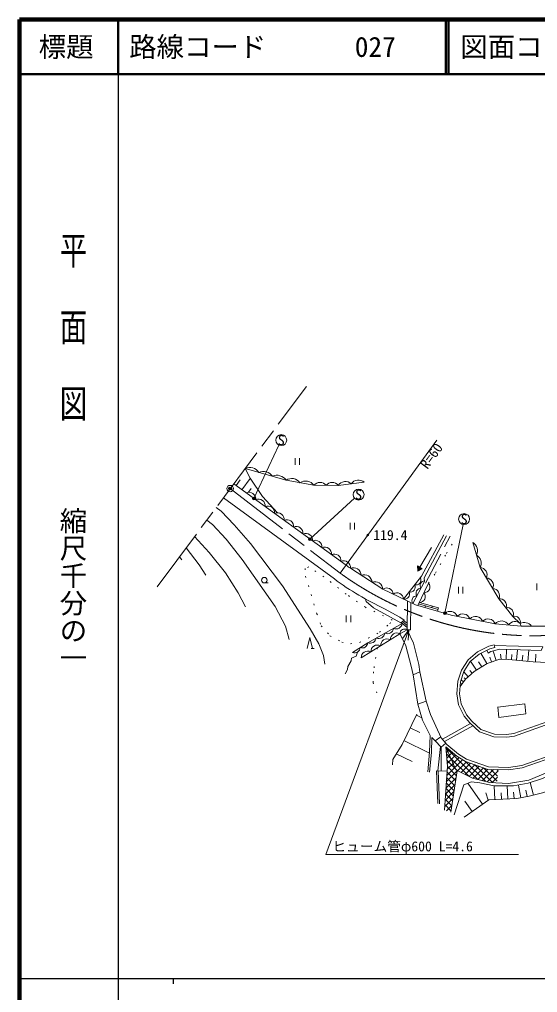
# Model space of a CAD drawing. Units: millimetres, scale not verified. Extents: x 40000 to 680000, y 20000 to 380000.
# Drawn here: x 40000 to 134467, y 202409 to 380000 of the extents above; entities that cross this region are included whole.
import ezdxf
from ezdxf.enums import TextEntityAlignment as Align

# ---------------------------------------------------------------- set-up
doc = ezdxf.new("R2010")
doc.units = ezdxf.units.MM
doc.header["$LTSCALE"] = 1000
doc.header["$PDMODE"] = 32
doc.header["$PDSIZE"] = 500
for name, pattern in [('CHAIN', [18.5, 12, -1.5, 3.5, -1.5]), ('DASHED', [7.5, 6, -1.5]), ('DOTTED', [1.75, 0.25, -1.5])]:
    doc.linetypes.add(name, pattern=pattern)
for name, color, linetype, lineweight in [('M-BGD', 7, 'Continuous', 13), ('M-BMK', 2, 'CHAIN', 13), ('M-BMK-SRVR', 3, 'Continuous', 13), ('M-STR-HTXT', 7, 'Continuous', 13), ('M-STR-STRC', 7, 'Continuous', 13), ('M-TTL', 2, 'Continuous', 140), ('M-TTL-BAND', 7, 'Continuous', 25), ('M-TTL-LINE', 7, 'Continuous', 50)]:
    doc.layers.add(name, color=color, linetype=linetype, lineweight=lineweight)
doc.layers.add('M-OTRS', color=6, linetype='Continuous')
doc.layers.add('M-TTL-TXT', color=7, linetype='Continuous')
doc.styles.add('@ＭＳ ゴシック', font='')
doc.styles.add('ＭＳ ゴシック', font='')
doc.styles.get('@ＭＳ ゴシック').set_extended_font_data('@MS Gothic')
doc.styles.get('ＭＳ ゴシック').set_extended_font_data('MS Gothic')

msp = doc.modelspace()

# ---------------------------------------------------------------- hatches: boundary and pattern name
at = {"layer": 'M-BGD'}
msp.add_hatch(color=256, dxfattribs=at).paths.add_polyline_path([(112593, 280269), (112624, 279326), (113458, 279767)])
at = {"layer": 'M-STR-HTXT'}
for points in [[(82952, 292679, -1), (82480, 292515, -0.41421), (82633, 292833, -0.41421)], [(93218, 285154, -1), (92719, 285180, -0.41421), (92982, 285417, -0.41421)], [(117805, 271760, -1), (117386, 271487, -1)]]:
    msp.add_hatch(color=256, dxfattribs=at).paths.add_polyline_path(points)

# ---------------------------------------------------------------- linework, layer by layer
at = {"layer": 'M-BGD'}
for p, q in [((90262, 299908), (90262, 298708)), ((91062, 299908), (91062, 298708)), ((79072, 295237), (99552, 280396)), ((79500, 294927), (80253, 295967)), ((80539, 294174), (82045, 296253)), ((81781, 293701), (82274, 294381)), ((77182, 292700), (97423, 277902)), ((100273, 288122), (100273, 286922)), ((101073, 288122), (101073, 286922)), ((113026, 280018), (115134, 283650)), ((69174, 281955), (69606, 281367)), ((113458, 279767), (112593, 280269)), ((112624, 279326), (112593, 280269)), ((112624, 279326), (113458, 279767)), ((84655, 277171), (85322, 277171)), ((112663, 273057), (114589, 277127)), ((120037, 276465), (120037, 275265)), ((120837, 276465), (120837, 275265)), ((134361, 277037), (134361, 275837)), ((112923, 273606), (116409, 272593)), ((112793, 273331), (116325, 272305)), ((113937, 272687), (114020, 272975)), ((115173, 272640), (115256, 272928)), ((116241, 272017), (116409, 272593)), ((99596, 271207), (99596, 270007)), ((100396, 271207), (100396, 270007)), ((109532, 269880), (110123, 270393)), ((110718, 269424), (109827, 270136)), ((110723, 269805), (110057, 270336)), ((110714, 269043), (109597, 269936)), ((93210, 265206), (93710, 265206)), ((126941, 263031), (126361, 264735)), ((128733, 263201), (128832, 265031)), ((130663, 263040), (130843, 264969)), ((132720, 262848), (132911, 264905)), ((123367, 261255), (122253, 262880)), ((125241, 262439), (124130, 264338)), ((126089, 262741), (125799, 263593)), ((127818, 263250), (127724, 264172)), ((129699, 263130), (129789, 264094)), ((131692, 262944), (131787, 263972)), ((134123, 262740), (134182, 264147)), ((122573, 260666), (122136, 261169)), ((124304, 261847), (123719, 262781)), ((111763, 260421), (112980, 260911)), ((120992, 259126), (120534, 259475)), ((121826, 260016), (121021, 260940)), ((121364, 259614), (121079, 259856)), ((120690, 258728), (120565, 258823)), ((114163, 255575), (112646, 255068)), ((112380, 253042), (113383, 252551)), ((111243, 250717), (112989, 249864)), ((115798, 248342), (115212, 248959)), ((110106, 248393), (114755, 246119)), ((116274, 242872), (116767, 247298)), ((116894, 247161), (116891, 242857)), ((117762, 247163), (117790, 247191)), ((117875, 246992), (117767, 247100)), ((117790, 247191), (117820, 247221)), ((123554, 241313), (117875, 246992)), ((108714, 245958), (111634, 244562)), ((117838, 246178), (118107, 246447)), ((118663, 245144), (117855, 245951)), ((117914, 245193), (118424, 245703)), ((118107, 246447), (118391, 246731)), ((118424, 245703), (118963, 246242)), ((121931, 241876), (118663, 245144)), ((118741, 244960), (119534, 245752)), ((119058, 244216), (120152, 245310)), ((117911, 242008), (119375, 243472)), ((119450, 243296), (117944, 244802)), ((117988, 243146), (119058, 244216)), ((117990, 244208), (118741, 244960)), ((119698, 241987), (118023, 243662)), ((119375, 243472), (120807, 244904)), ((119854, 242890), (121489, 244525)), ((120566, 242542), (122274, 244250)), ((121279, 242194), (123059, 243974)), ((124968, 240960), (121356, 244572)), ((121991, 241846), (123844, 243698)), ((122726, 241520), (124629, 243423)), ((126247, 240741), (122991, 243998)), ((127088, 240962), (124625, 243424)), ((117967, 242832), (116057, 242877)), ((117756, 239732), (119638, 241614)), ((117834, 240870), (119840, 242877)), ((119406, 240158), (117888, 241676)), ((119552, 241072), (117956, 242669)), ((118631, 235303), (119843, 242896)), ((119857, 242889), (119450, 243296)), ((123575, 241308), (125414, 243147)), ((124423, 241096), (126443, 243116)), ((125272, 240884), (127282, 242894)), ((127185, 241925), (125983, 243127)), ((126193, 240744), (127163, 241715)), ((127282, 242889), (127070, 243101)), ((117679, 238594), (119437, 240352)), ((119260, 239243), (117821, 240682)), ((124452, 236790), (121743, 240597)), ((126687, 237648), (126573, 240140)), ((129052, 237756), (128945, 240122)), ((131397, 237962), (130973, 240282)), ((133733, 238443), (133153, 240757)), ((117602, 237456), (119236, 239090)), ((118968, 237414), (117686, 238696)), ((119114, 238329), (117753, 239689)), ((125468, 237513), (125069, 238868)), ((127870, 237702), (127816, 238885)), ((130230, 237810), (130104, 238952)), ((132571, 238176), (132356, 239350)), ((117525, 236318), (119034, 237828)), ((118676, 235585), (117551, 236709)), ((118822, 236499), (117618, 237703)), ((117839, 235572), (118833, 236566)), ((122548, 235436), (121194, 237339)), ((117519, 235681), (117484, 235716))]:
    msp.add_line(p, q, dxfattribs=at)
at = {"layer": 'M-BGD', "linetype": 'DASHED'}
for p, q in [((114052, 277093), (118542, 285705)), ((110709, 268600), (110769, 273872)), ((111309, 268593), (111366, 273590)), ((110709, 268600), (111309, 268593)), ((112646, 255068), (111763, 260421)), ((114163, 255575), (112980, 260911)), ((117122, 248662), (122237, 251516)), ((117523, 248198), (122700, 251087)), ((116057, 242877), (116275, 236697)), ((116357, 242870), (116574, 236708))]:
    msp.add_line(p, q, dxfattribs=at)
at = {"layer": 'M-BGD', "lineweight": 25}
msp.add_line((118631, 235304), (118631, 235304), dxfattribs=at)
at = {"layer": 'M-BGD'}
for points in [[(81158, 298037), (88602, 295912), (93699, 294983), (98138, 294971), (102854, 295539)], [(100345, 279837), (106254, 276008), (112219, 273186), (118708, 271300), (126751, 269705), (131471, 269293), (137179, 269295), (144181, 270050), (144717, 270143), (152082, 272120), (171948, 276656), (189198, 279525), (197985, 281427), (198626, 282442), (199218, 284091), (199217, 286176), (197424, 293633), (195905, 295962)], [(75854, 290919), (76757, 290264), (79164, 287791), (82114, 284383), (87954, 276634), (93022, 268776), (94612, 266021), (95440, 263919), (95694, 262323)], [(74150, 288631), (75175, 287826), (77707, 285181), (80587, 281440), (86646, 272854), (88530, 269263), (89208, 266840)], [(110026, 274224), (113338, 278372), (117395, 285939)], [(71939, 285665), (74588, 282741), (77563, 279006), (79890, 275386), (81221, 272791)], [(111725, 273420), (113879, 277422), (113794, 278092), (117848, 285744)], [(131471, 269293), (131308, 269756), (129986, 271058), (127421, 274235), (123992, 279971), (122651, 284549)], [(70389, 283585), (72783, 280471), (73973, 278575)], [(103110, 274214), (103226, 273771), (104566, 272607), (109532, 269880)], [(106578, 272458), (109346, 270923), (110123, 270393)], [(100742, 264444), (103501, 266256), (109796, 269735)], [(102305, 263488), (109341, 267890), (110709, 268600)], [(110709, 268600), (111878, 266159), (112802, 262293), (112980, 260911)], [(92460, 265206), (92960, 267206), (93460, 265206)], [(109377, 267908), (110457, 265655), (111449, 261969), (111763, 260421)], [(220402, 263267), (211111, 264617), (205557, 265020), (197797, 264942), (194434, 264599), (191593, 263844), (187396, 262640), (171188, 258835), (163033, 256299), (155405, 253222), (138475, 246272), (131584, 243830), (129146, 243501), (125516, 243588), (121522, 244990), (120049, 245903), (117955, 247698), (116922, 248894), (114967, 253166), (114163, 255575)], [(136548, 251424), (130284, 249204), (128843, 249009), (126518, 249066), (123883, 249990), (122138, 251608), (121096, 252823), (120070, 254931), (119726, 256910), (119917, 259206), (120590, 261227), (121798, 263152), (123549, 264611), (125613, 265621), (126544, 265872)], [(126544, 265872), (126674, 265389), (125789, 265150), (123823, 264188), (122180, 262818), (121045, 261012), (120410, 259105), (120229, 256933), (120550, 255086), (121518, 253100), (122499, 251956), (124147, 250428), (126609, 249564), (128815, 249510), (130166, 249693), (136373, 251893), (152908, 258404), (153158, 258493), (153325, 258022)], [(126577, 265750), (135408, 265478), (135161, 264836), (127598, 265069), (125983, 264633), (125439, 264367), (125248, 264885)], [(99403, 260578), (99817, 261354), (99889, 261922), (100489, 262925), (100561, 263421), (101389, 263773), (101661, 264547)], [(220338, 262822), (211062, 264170), (205543, 264570), (197822, 264492), (194515, 264155), (191713, 263410), (187510, 262204), (171306, 258401), (163184, 255875), (155575, 252805), (138635, 245852), (131691, 243390), (129171, 243050), (125434, 243140), (121327, 244582), (119783, 245539), (117753, 247278)], [(120340, 258268), (121361, 259611), (122938, 260984), (125289, 262469), (127618, 263261), (129216, 263175), (133690, 262758), (140313, 262481), (157922, 261554)], [(219816, 259907), (211317, 261680), (204813, 262474), (200219, 262445), (195167, 261771), (192228, 261182), (187836, 260252), (171454, 256068), (164133, 253817), (155661, 250864), (139385, 243890), (132853, 241182), (129203, 240572), (125722, 240771), (122587, 241555), (119562, 243033), (117753, 247278)], [(219722, 259167), (211219, 261087), (204779, 261874), (200261, 261846), (195266, 261179), (192349, 260594), (187973, 259668), (171616, 255490), (164320, 253247), (155879, 250304), (139618, 243337), (135189, 241433), (132754, 240625), (130098, 240113), (126567, 240140), (123928, 240670), (122434, 240840), (121016, 240341), (119261, 234814)], [(121110, 234412), (125588, 237598), (130678, 237831), (132940, 238244), (135631, 238919), (140379, 240960), (147800, 244115), (157747, 248688), (168739, 253441), (182537, 258279)], [(114435, 242687), (114767, 246250), (114874, 249314), (113511, 252113), (112646, 255068)], [(108049, 243941), (108087, 244922), (109761, 247688), (112466, 253218)], [(114784, 242654), (115116, 246227), (115212, 248959)], [(116830, 249094), (115798, 248342), (116894, 247161), (117767, 247915)], [(117753, 247278), (118027, 243723), (117482, 235693)]]:
    msp.add_lwpolyline(points, dxfattribs=at)
at = {"layer": 'M-BGD', "linetype": 'DASHED'}
for points in [[(87046, 289953), (84342, 292925), (82041, 296259), (81158, 298037)], [(127211, 254522), (127441, 252617), (132328, 253267), (132123, 255113), (127211, 254519)]]:
    msp.add_lwpolyline(points, dxfattribs=at)
at = {"layer": 'M-BGD', "linetype": 'DOTTED'}
for points in [[(114589, 277127), (115871, 278966), (117867, 282552), (119532, 285294)], [(105273, 265345), (104554, 260957), (104485, 258959), (105277, 256833)]]:
    msp.add_lwpolyline(points, dxfattribs=at)
msp.add_lwpolyline([(107976, 270382), (103072, 272723), (99600, 275111), (95522, 278278), (92775, 280113), (92076, 279800), (92172, 278391), (94234, 271553), (95003, 269340), (96611, 267531), (98788, 266366), (100341, 266042), (102016, 266307), (105653, 268153), (107541, 269725)], close=True, dxfattribs=at)
at = {"layer": 'M-BGD'}
for centre, radius in [((103515, 285907), 150), ((84655, 277671), 500)]:
    msp.add_circle(centre, radius, dxfattribs=at)
for centre, radius, start, end in [((82001, 296291), 1939, 32.35643, 115.78115), ((84483, 295582), 1939, 32.35643, 115.78115), ((86964, 294874), 1939, 32.35643, 115.78115), ((89638, 294374), 1854, 35.37206, 123.96817), ((92187, 293909), 1854, 35.37206, 123.96817), ((94806, 294096), 1418, 38.38593, 141.32476), ((97026, 294091), 1418, 38.38593, 141.32476), ((99438, 294101), 1565, 47.50168, 146.21887), ((101797, 294385), 1565, 47.50168, 146.21887), ((81869, 292489), 1215, 352.80033, 115.3377), ((83595, 291239), 1215, 352.80033, 115.3377), ((85320, 289988), 1215, 352.80033, 115.3377), ((87046, 288737), 1215, 352.80033, 115.3377), ((88772, 287487), 1215, 352.80033, 115.3377), ((90497, 286236), 1215, 352.80033, 115.3377), ((92223, 284986), 1215, 352.80033, 115.3377), ((93949, 283735), 1215, 352.80033, 115.3377), ((121798, 283056), 1718, 332.38611, 60.27287), ((95675, 282484), 1215, 352.80033, 115.3377), ((97400, 281234), 1215, 352.80033, 115.3377), ((99139, 279989), 1215, 352.80033, 116.02225), ((122469, 280767), 1718, 332.38611, 60.27287), ((134299, 328854), 59628, 234.3581, 235.2897), ((100888, 278517), 1427, 1.75521, 112.36503), ((123936, 278640), 1332, 334.13913, 87.59992), ((127390, 317880), 49962, 233.14496, 245.38265), ((102858, 277241), 1427, 1.75521, 112.36503), ((104827, 275964), 1427, 1.75521, 112.36503), ((112269, 277722), 932, 258.88098, 23.90185), ((113927, 276687), 876, 94.2904, 215.23969), ((113789, 276428), 1062, 268.23391, 41.12204), ((125079, 276728), 1332, 334.13913, 87.59992), ((106969, 275080), 1172, 1.77068, 127.58751), ((108855, 274187), 1172, 1.77068, 127.58751), ((110206, 275138), 932, 258.88098, 23.90185), ((111237, 276430), 932, 258.88098, 23.90185), ((113183, 275306), 876, 88.19638, 215.23969), ((112956, 274668), 1062, 268.23391, 41.12204), ((126222, 274816), 1332, 334.13913, 87.59992), ((112440, 273925), 876, 88.19638, 215.23969), ((127630, 273092), 1162, 337.43893, 100.40302), ((118521, 270590), 1387, 20.68339, 131.83803), ((128913, 271504), 1162, 337.43893, 100.40302), ((120831, 270132), 1387, 20.68339, 136.88765), ((123142, 269673), 1387, 20.68339, 136.88765), ((125453, 269215), 1387, 20.68339, 136.88765), ((127890, 268743), 1491, 30.18093, 139.82935), ((130360, 268685), 1430, 48.50241, 145.59738), ((130282, 270036), 1064, 344.72976, 106.14214), ((107102, 269034), 1133, 246.41844, 351.42946), ((108675, 269903), 1133, 246.41844, 351.42946), ((110233, 267886), 858, 56.29381, 178.33243), ((132045, 268208), 1715, 39.26416, 115.48364), ((103954, 267295), 1133, 246.41844, 351.42946), ((105528, 268164), 1133, 246.41844, 351.42946), ((107054, 265726), 1214, 62.83642, 181.21845), ((108821, 266831), 1214, 62.83642, 181.21845), ((101100, 265402), 1023, 249.49136, 357.10344), ((102480, 266308), 1023, 249.49136, 357.10344), ((103519, 263514), 1214, 62.83642, 181.21845), ((105286, 264620), 1214, 62.83642, 181.21845)]:
    msp.add_arc(centre, radius, start, end, dxfattribs=at)
at = {"layer": 'M-BMK'}
for p, q in [((65087, 276470), (92340, 313043)), ((78430, 294375), (98455, 278969))]:
    msp.add_line(p, q, dxfattribs=at)
msp.add_arc((133703, 327524), 60000, 234.02257, 280.95191, dxfattribs=at)
at = {"layer": 'M-BMK-SRVR'}
msp.add_circle((78430, 294375), 600, dxfattribs=at)
at = {"layer": 'M-OTRS'}
msp.add_point((78430, 294375), dxfattribs=at)
msp.add_point((78430, 294375), dxfattribs=at)
at = {"layer": 'M-STR-HTXT'}
for p, q in [((82716, 292597), (87303, 302321)), ((98455, 278969), (116079, 303246)), ((92968, 285167), (101095, 292619)), ((117595, 271623), (120885, 287839)), ((111009, 268596), (95892, 227573)), ((111009, 268596), (109880, 267094)), ((111009, 268596), (110893, 266721)), ((95892, 227573), (131002, 227573))]:
    msp.add_line(p, q, dxfattribs=at)
for centre in [(82716, 292597), (92968, 285167), (117595, 271623)]:
    msp.add_circle(centre, 250, dxfattribs=at)
at = {"layer": 'M-STR-STRC'}
for centre in [(87730, 303225), (101832, 293295), (121084, 288819)]:
    msp.add_circle(centre, 1000, dxfattribs=at)
at = {"layer": 'M-TTL'}
for p, q in [((40000, 380000), (40000, 20000)), ((680000, 380000), (40000, 380000))]:
    msp.add_line(p, q, dxfattribs=at)
at = {"layer": 'M-TTL-BAND'}
for p, q in [((58000, 370000), (58000, 20000)), ((40000, 205000), (579000, 205000)), ((68000, 205000), (68000, 204000))]:
    msp.add_line(p, q, dxfattribs=at)
at = {"layer": 'M-TTL-LINE'}
for p, q in [((58000, 380000), (58000, 370000)), ((117750, 380000), (117750, 370000)), ((118250, 380000), (118250, 370000)), ((40000, 370000), (680000, 370000))]:
    msp.add_line(p, q, dxfattribs=at)

# ---------------------------------------------------------------- texts
at = {"layer": 'M-BGD', "style": 'ＭＳ ゴシック'}
msp.add_text('119.4', height=1833, dxfattribs=at).set_placement((104515, 285907), align=Align.MIDDLE_LEFT)
at = {"layer": 'M-STR-HTXT', "style": 'ＭＳ ゴシック'}
msp.add_text('R=60', height=1833, rotation=54.023, dxfattribs=at).set_placement((112905, 298874), align=Align.TOP_LEFT)
msp.add_text('ヒューム管φ600 L=4.6', height=1833, dxfattribs=at).set_placement((97057, 227622), align=Align.BOTTOM_LEFT)
at = {"layer": 'M-STR-STRC', "style": 'ＭＳ ゴシック'}
for p in [(87730, 303225), (101832, 293295), (121084, 288819)]:
    msp.add_text('S', height=1833, dxfattribs=at).set_placement(p, align=Align.MIDDLE_CENTER)
at = {"layer": 'M-TTL-BAND', "style": '@ＭＳ ゴシック', "width": 1.4}
msp.add_text('平  面  図', height=3666, rotation=270, dxfattribs=at).set_placement((49777, 306475), align=Align.MIDDLE_RIGHT)
at = {"layer": 'M-TTL-BAND', "style": '@ＭＳ ゴシック'}
msp.add_text('縮尺千分の一', height=3666, rotation=270, dxfattribs=at).set_placement((49777, 261030), align=Align.MIDDLE_RIGHT)
at = {"layer": 'M-TTL-TXT', "style": 'ＭＳ ゴシック'}
msp.add_text('標題', height=3666, dxfattribs=at).set_placement((48500, 375000), align=Align.MIDDLE_CENTER)
for s, p in [('路線コード', (60000, 375000)), ('027', (101142, 375000)), ('図面コード', (120380, 375000))]:
    msp.add_text(s, height=3666, dxfattribs=at).set_placement(p, align=Align.MIDDLE_LEFT)

doc.saveas('drawing.dxf')
